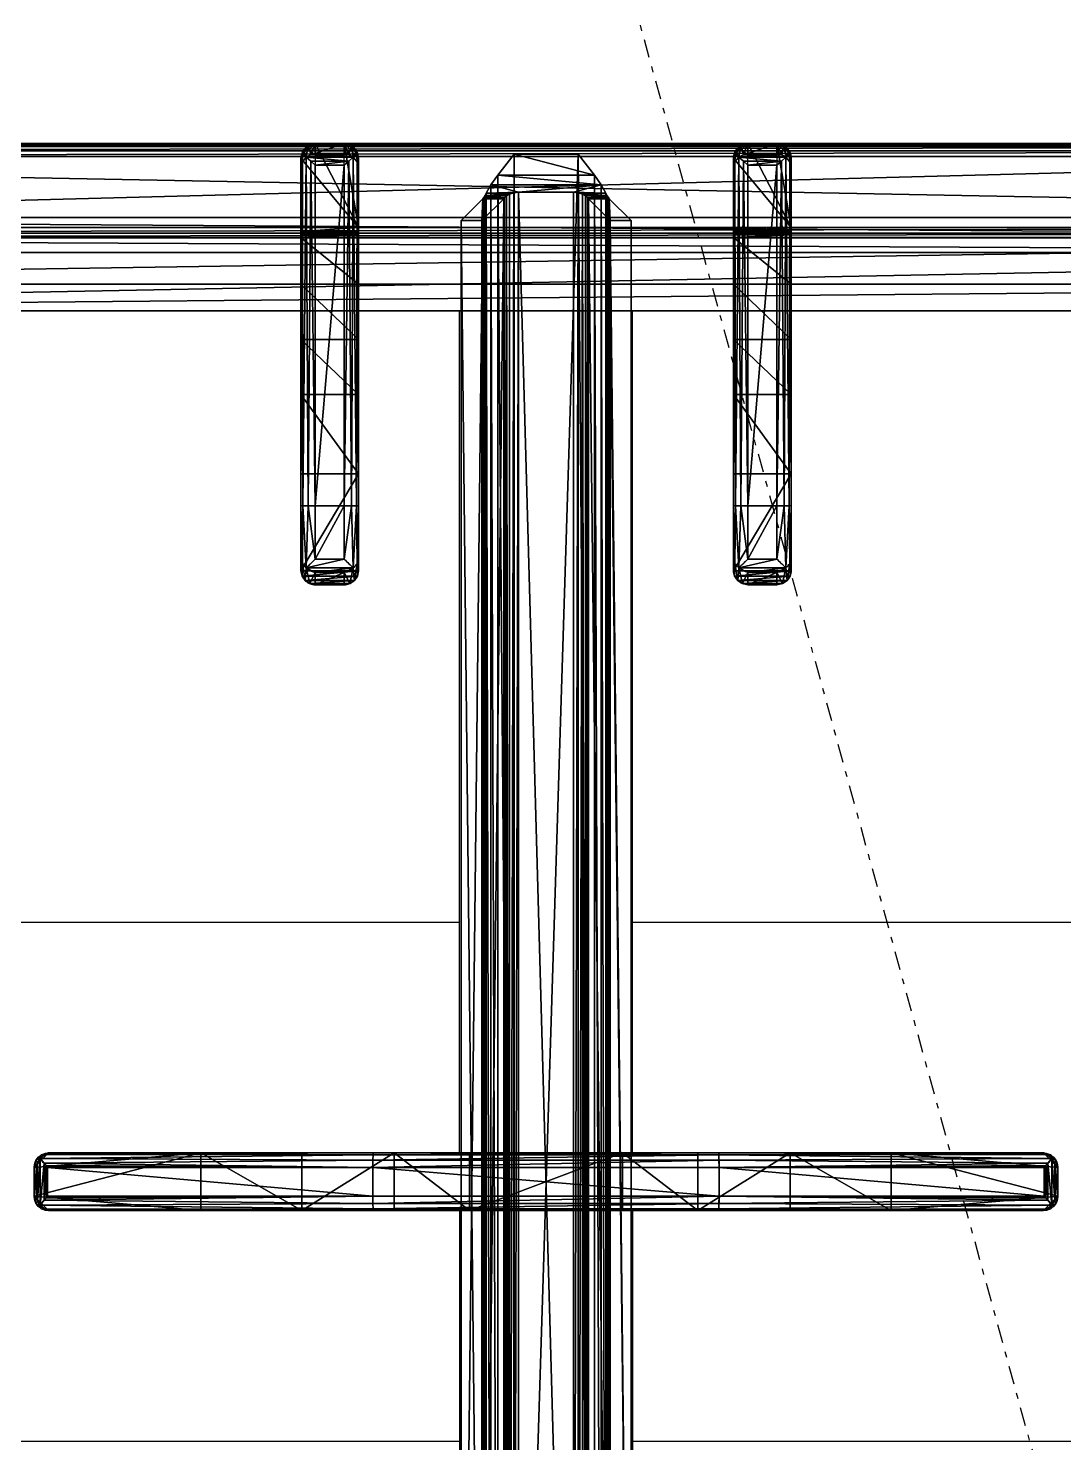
# Model space of a CAD drawing. Header units: millimetres. Extents: x 45 to 25350, y 77 to 5059.
# Drawn here: x 22177.87 to 22195.82, y 3914.57 to 3939.1 of the extents above; entities that cross this region are included whole.
import ezdxf

# ---------------------------------------------------------------- set-up
doc = ezdxf.new("R2010")
doc.units = ezdxf.units.MM
doc.header["$LTSCALE"] = 5
doc.linetypes.add('TRATTO-PUNTO', pattern=[1, 0.5, -0.25, 0, -0.25])
for name, color, linetype in [('200-EquipBlack-3d', 250, 'Continuous'), ('200-EquipInternal-2d', 252, 'Continuous'), ('200-EquipSteel-3d', 9, 'Continuous')]:
    doc.layers.add(name, color=color, linetype=linetype)
doc.layers.add('200-InsPoint-3D', color=3, linetype='Continuous', plot=False)

# ---------------------------------------------------------------- blocks, each defined once
blk = doc.blocks.new('ELECTROLUX-MC7-BODY1200X250')
at = {"layer": '200-EquipSteel-3d'}
blk.add_3dface([(0, -655, 650), (0, -102, 650), (1200, -102, 650), (1200, -655, 650)], dxfattribs=at)
blk = doc.blocks.new('ELECTROLUX-MC7-TOPFYERBRURNERS6')
at = {"layer": '200-EquipInternal-2d'}
for p, q in [((780, -651.5), (780, -85.5)), ((602.5, -279.74), (597.5, -279.74)), ((597.5, -279.74), (597.5, -280.19)), ((602.5, -280.19), (597.5, -280.19)), ((602.5, -280.19), (602.5, -279.74)), ((595, -282.66), (595, -282.24)), ((595, -338.54), (595, -282.66)), ((602.5, -282.09), (597.5, -282.09)), ((597.5, -282.09), (597.5, -338.49)), ((602.5, -338.49), (602.5, -282.09)), ((605, -282.24), (605, -282.66)), ((605, -282.66), (605, -338.54)), ((708.09, -326), (705.96, -326)), ((708.09, -326), (717.24, -326)), ((717.24, -326), (777.53, -326)), ((703.52, -333.5), (703.52, -328.5)), ((703.52, -328.5), (705.63, -328.5)), ((705.63, -328.5), (705.63, -333.5)), ((717.19, -328.5), (707.98, -328.5)), ((707.98, -333.5), (707.98, -328.5)), ((717.19, -328.5), (717.19, -333.5)), ((778, -328.5), (717.19, -328.5)), ((778, -328.5), (778, -333.5)), ((780, -328.5), (780, -333.5)), ((780, -328.5), (780, -333.5)), ((705.63, -333.5), (703.52, -333.5)), ((707.98, -333.5), (717.19, -333.5)), ((717.19, -333.5), (778, -333.5)), ((705.96, -336), (708.09, -336)), ((717.24, -336), (708.09, -336)), ((777.53, -336), (717.24, -336)), ((595, -398.43), (595, -338.54)), ((597.5, -338.49), (597.5, -398.49)), ((602.5, -338.49), (597.5, -338.49)), ((602.5, -398.49), (602.5, -338.49)), ((605, -338.54), (605, -398.43)), ((595, -353.5), (448.98, -353.5)), ((605, -353.5), (751.02, -353.5)), ((595, -383.5), (448.98, -383.5)), ((605, -383.5), (751.02, -383.5)), ((595, -454.31), (595, -398.43)), ((597.5, -398.49), (597.5, -454.88)), ((602.5, -398.49), (597.5, -398.49)), ((602.5, -454.88), (602.5, -398.49)), ((605, -398.43), (605, -454.31)), ((705.96, -401), (708.09, -401)), ((717.24, -401), (708.09, -401)), ((777.53, -401), (717.24, -401)), ((703.52, -403.5), (703.52, -408.5)), ((705.63, -403.5), (703.52, -403.5)), ((705.63, -408.5), (705.63, -403.5)), ((707.98, -403.5), (717.19, -403.5)), ((707.98, -403.5), (707.98, -408.5)), ((717.19, -403.5), (778, -403.5)), ((717.19, -408.5), (717.19, -403.5)), ((778, -408.5), (778, -403.5)), ((780, -408.5), (780, -403.5)), ((780, -408.5), (780, -403.5)), ((703.52, -408.5), (705.63, -408.5)), ((717.19, -408.5), (707.98, -408.5)), ((778, -408.5), (717.19, -408.5)), ((708.09, -411), (705.96, -411)), ((708.09, -411), (717.24, -411)), ((717.24, -411), (777.53, -411)), ((595, -454.73), (595, -454.31)), ((602.5, -454.88), (597.5, -454.88)), ((605, -454.31), (605, -454.73)), ((603.11, -456.68), (596.89, -456.68)), ((602.5, -456.79), (597.5, -456.79)), ((597.5, -456.79), (597.5, -457.24)), ((602.5, -457.24), (597.5, -457.24)), ((602.5, -457.24), (602.5, -456.79))]:
    blk.add_line(p, q, dxfattribs=at)
blk.add_lwpolyline([(751.02, -112.48), (448.98, -112.48), (448.98, -624.52), (751.02, -624.52)], close=True, dxfattribs=at)
for points in [[(555, -353.5), (555, -222.25, -1), (645, -222.25), (645, -353.5)], [(645, -383.5), (645, -512.25, -1), (555, -512.25), (555, -383.5)]]:
    blk.add_lwpolyline(points, format="xyb", dxfattribs=at)
at = {"layer": '200-EquipInternal-2d', "extrusion": (0, 0, -1)}
for centre, major_axis, ratio, start_param, end_param in [((597.5, -282.24), (0, 2.5), 0.99863, 4.712389, 6.283185), ((597.5, -282.66), (2.5, 0), 0.951091, 3.141593, 4.055957), ((602.5, -282.24), (0, 2.5), 0.99863, 0, 1.570796), ((602.5, -282.66), (-2.5, 0), 0.951091, 2.227228, 3.141593), ((597.5, -338.54), (2.5, 0), 0.02182, 3.141593, 4.712389), ((602.5, -338.54), (2.5, 0), 0.02182, -1.570796, 0), ((597.5, -398.43), (-2.5, 0), 0.02182, 4.712389, 6.283185), ((602.5, -398.43), (-2.5, 0), 0.02182, 3.141593, 4.712389), ((708.09, -403.5), (1.92, 1.92), 0.8391, 4.014257, 4.690572), ((708.09, -403.5), (0, 2.5), 0.84544, -0.894481, 0), ((708.09, -403.5), (-2.5, 2.5), 0.02182, 4.734206, 5.410521), ((717.24, -403.5), (0, 2.5), 0.02182, 4.712389, 6.283185), ((777.53, -403.5), (0, 2.5), 0.948965, 0, 0.895145), ((708.09, -408.5), (-1.92, 1.92), 0.8391, 4.734206, 5.410521), ((708.09, -408.5), (2.5, 2.5), 0.02182, 4.014257, 4.690572), ((717.24, -408.5), (0, 2.5), 0.02182, 3.141593, 4.712389), ((708.09, -408.5), (0, 2.5), 0.84544, 3.141593, 4.036074), ((777.53, -408.5), (0, 2.5), 0.948965, 2.246448, 3.141593), ((597.5, -454.31), (2.5, 0), 0.951091, 2.227228, 3.141593), ((597.5, -454.73), (0, 2.5), 0.99863, 3.141593, 4.712389), ((602.5, -454.73), (0, 2.5), 0.99863, 1.570796, 3.141593), ((602.5, -454.31), (-2.5, 0), 0.951091, 3.141593, 4.055957), ((597.5, -453.34), (0, 3.44), 0.725954, 3.141593, 3.386992), ((602.5, -453.34), (0, 3.44), 0.725954, 2.896194, 3.141593)]:
    blk.add_ellipse(centre, major_axis=major_axis, ratio=ratio, start_param=start_param, end_param=end_param, dxfattribs=at)
at = {"layer": '200-EquipInternal-2d'}
for centre, major_axis, ratio, start_param, end_param in [((708.09, -328.5), (0, 2.5), 0.84544, 0, 0.894481), ((717.24, -328.5), (0, 2.5), 0.02182, 0, 1.570796), ((777.53, -328.5), (0, 2.5), 0.948965, -0.895145, 0), ((708.09, -328.5), (1.92, 1.92), 0.8391, 1.592613, 2.268928), ((708.09, -328.5), (-2.5, 2.5), 0.02182, 0.872665, 1.54898), ((708.09, -333.5), (-1.92, 1.92), 0.8391, 0.872665, 1.54898), ((708.09, -333.5), (2.5, 2.5), 0.02182, 1.592613, 2.268928), ((717.24, -333.5), (0, 2.5), 0.02182, 1.570796, 3.141593), ((708.09, -333.5), (0, 2.5), 0.84544, 2.247111, 3.141593), ((777.53, -333.5), (0, 2.5), 0.948965, 3.141593, 4.036737)]:
    blk.add_ellipse(centre, major_axis=major_axis, ratio=ratio, start_param=start_param, end_param=end_param, dxfattribs=at)
for points, knots in [([(597.5, -280.19), (597.36, -280.19), (597.21, -280.21), (596.91, -280.28), (596.75, -280.33), (596.38, -280.49), (596.17, -280.62), (595.97, -280.77)], [0, 0, 0, 0, 0.576945, 0.576945, 1.153889, 1.153889, 2.012527, 2.012527, 2.012527, 2.012527]), ([(595.97, -280.77), (596.08, -280.86), (596.19, -280.96), (596.41, -281.14), (596.52, -281.23), (596.74, -281.42), (596.85, -281.52), (597.06, -281.7), (597.16, -281.8), (597.3, -281.92), (597.35, -281.96), (597.41, -282.01), (597.43, -282.03), (597.45, -282.05), (597.46, -282.06), (597.48, -282.08), (597.48, -282.08), (597.49, -282.08), (597.49, -282.09), (597.49, -282.09), (597.49, -282.09), (597.5, -282.09), (597.5, -282.09), (597.5, -282.09), (597.5, -282.09), (597.5, -282.09), (597.5, -282.09), (597.5, -282.09)], [5.918216, 5.918216, 5.918216, 5.918216, 6.381677, 6.381677, 6.833246, 6.833246, 7.284815, 7.284815, 7.736384, 7.736384, 7.962168, 7.962168, 8.07506, 8.07506, 8.131506, 8.131506, 8.159729, 8.159729, 8.173841, 8.173841, 8.180897, 8.180897, 8.184425, 8.184425, 8.186189, 8.186189, 8.187953, 8.187953, 8.187953, 8.187953]), ([(604.03, -280.77), (603.83, -280.62), (603.62, -280.49), (603.25, -280.33), (603.09, -280.28), (602.79, -280.21), (602.64, -280.19), (602.5, -280.19)], [11.914764, 11.914764, 11.914764, 11.914764, 12.773402, 12.773402, 13.350347, 13.350347, 13.927292, 13.927292, 13.927292, 13.927292]), ([(602.5, -282.09), (602.5, -282.09), (602.5, -282.09), (602.5, -282.09), (602.5, -282.09), (602.5, -282.09), (602.5, -282.09), (602.51, -282.09), (602.51, -282.09), (602.51, -282.09), (602.51, -282.08), (602.52, -282.08), (602.52, -282.08), (602.54, -282.06), (602.55, -282.05), (602.57, -282.03), (602.59, -282.01), (602.65, -281.96), (602.7, -281.92), (602.84, -281.8), (602.94, -281.7), (603.15, -281.52), (603.26, -281.42), (603.48, -281.23), (603.59, -281.14), (603.81, -280.96), (603.92, -280.86), (604.03, -280.77)], [8.188469, 8.188469, 8.188469, 8.188469, 8.190233, 8.190233, 8.191997, 8.191997, 8.195525, 8.195525, 8.202581, 8.202581, 8.216692, 8.216692, 8.244915, 8.244915, 8.301361, 8.301361, 8.414254, 8.414254, 8.640038, 8.640038, 9.091607, 9.091607, 9.543176, 9.543176, 9.994745, 9.994745, 10.458205, 10.458205, 10.458205, 10.458205]), ([(705.96, -326), (705.81, -326), (705.65, -326.01), (705.34, -326.08), (705.18, -326.13), (704.88, -326.25), (704.74, -326.33), (704.47, -326.52), (704.35, -326.62), (704.13, -326.84), (704.03, -326.97), (703.85, -327.24), (703.77, -327.39), (703.65, -327.7), (703.6, -327.86), (703.54, -328.18), (703.52, -328.34), (703.52, -328.5)], [3.776921, 3.776921, 3.776921, 3.776921, 4.248957, 4.248957, 4.720993, 4.720993, 5.193029, 5.193029, 5.665065, 5.665065, 6.135831, 6.135831, 6.606596, 6.606596, 7.077361, 7.077361, 7.548126, 7.548126, 7.548126, 7.548126]), ([(779.38, -326.94), (779.21, -327.14), (779.01, -327.37), (778.67, -327.75), (778.53, -327.9), (778.26, -328.21), (778.13, -328.36), (778, -328.5)], [11.858599, 11.858599, 11.858599, 11.858599, 12.773425, 12.773425, 13.35037, 13.35037, 13.927314, 13.927314, 13.927314, 13.927314]), ([(780, -328.5), (779.99, -328.36), (779.97, -328.21), (779.91, -327.9), (779.86, -327.75), (779.69, -327.37), (779.55, -327.14), (779.38, -326.94)], [0, 0, 0, 0, 0.576945, 0.576945, 1.153889, 1.153889, 2.068716, 2.068716, 2.068716, 2.068716]), ([(703.52, -333.5), (703.52, -333.66), (703.54, -333.82), (703.6, -334.14), (703.65, -334.3), (703.77, -334.61), (703.85, -334.76), (704.03, -335.03), (704.13, -335.16), (704.35, -335.38), (704.47, -335.48), (704.74, -335.67), (704.88, -335.75), (705.18, -335.87), (705.34, -335.92), (705.65, -335.98), (705.81, -336), (705.96, -336)], [15.096253, 15.096253, 15.096253, 15.096253, 15.567018, 15.567018, 16.037783, 16.037783, 16.508548, 16.508548, 16.979314, 16.979314, 17.45135, 17.45135, 17.923386, 17.923386, 18.395422, 18.395422, 18.867458, 18.867458, 18.867458, 18.867458]), ([(778, -333.5), (778.13, -333.64), (778.26, -333.79), (778.53, -334.09), (778.67, -334.25), (779.01, -334.63), (779.21, -334.86), (779.38, -335.06)], [0, 0, 0, 0, 0.576945, 0.576945, 1.153889, 1.153889, 2.068716, 2.068716, 2.068716, 2.068716]), ([(779.38, -335.06), (779.55, -334.86), (779.69, -334.63), (779.86, -334.25), (779.91, -334.09), (779.97, -333.79), (779.99, -333.64), (780, -333.5)], [11.858599, 11.858599, 11.858599, 11.858599, 12.773425, 12.773425, 13.35037, 13.35037, 13.927314, 13.927314, 13.927314, 13.927314]), ([(703.52, -403.5), (703.52, -403.34), (703.54, -403.18), (703.6, -402.86), (703.65, -402.7), (703.77, -402.39), (703.85, -402.24), (704.03, -401.97), (704.13, -401.84), (704.35, -401.62), (704.47, -401.52), (704.74, -401.33), (704.88, -401.25), (705.18, -401.13), (705.34, -401.08), (705.65, -401.02), (705.81, -401), (705.96, -401)], [15.096253, 15.096253, 15.096253, 15.096253, 15.567018, 15.567018, 16.037783, 16.037783, 16.508548, 16.508548, 16.979314, 16.979314, 17.45135, 17.45135, 17.923386, 17.923386, 18.395422, 18.395422, 18.867458, 18.867458, 18.867458, 18.867458]), ([(778, -403.5), (778.13, -403.36), (778.26, -403.21), (778.53, -402.91), (778.67, -402.75), (779.01, -402.37), (779.21, -402.14), (779.38, -401.94)], [0, 0, 0, 0, 0.576945, 0.576945, 1.153889, 1.153889, 2.068716, 2.068716, 2.068716, 2.068716]), ([(779.38, -401.94), (779.55, -402.14), (779.69, -402.37), (779.86, -402.75), (779.91, -402.91), (779.97, -403.21), (779.99, -403.36), (780, -403.5)], [11.858599, 11.858599, 11.858599, 11.858599, 12.773425, 12.773425, 13.35037, 13.35037, 13.927314, 13.927314, 13.927314, 13.927314]), ([(705.96, -411), (705.81, -411), (705.65, -410.99), (705.34, -410.92), (705.18, -410.87), (704.88, -410.75), (704.74, -410.67), (704.47, -410.48), (704.35, -410.38), (704.13, -410.16), (704.03, -410.03), (703.85, -409.76), (703.77, -409.61), (703.65, -409.3), (703.6, -409.14), (703.54, -408.82), (703.52, -408.66), (703.52, -408.5)], [3.776921, 3.776921, 3.776921, 3.776921, 4.248957, 4.248957, 4.720993, 4.720993, 5.193029, 5.193029, 5.665065, 5.665065, 6.135831, 6.135831, 6.606596, 6.606596, 7.077361, 7.077361, 7.548126, 7.548126, 7.548126, 7.548126]), ([(779.38, -410.06), (779.21, -409.86), (779.01, -409.63), (778.67, -409.25), (778.53, -409.09), (778.26, -408.79), (778.13, -408.64), (778, -408.5)], [11.858599, 11.858599, 11.858599, 11.858599, 12.773425, 12.773425, 13.35037, 13.35037, 13.927314, 13.927314, 13.927314, 13.927314]), ([(780, -408.5), (779.99, -408.64), (779.97, -408.79), (779.91, -409.09), (779.86, -409.25), (779.69, -409.63), (779.55, -409.86), (779.38, -410.06)], [0, 0, 0, 0, 0.576945, 0.576945, 1.153889, 1.153889, 2.068716, 2.068716, 2.068716, 2.068716]), ([(597.5, -454.88), (597.5, -454.88), (597.5, -454.88), (597.5, -454.88), (597.5, -454.88), (597.5, -454.88), (597.5, -454.88), (597.49, -454.88), (597.49, -454.88), (597.49, -454.88), (597.49, -454.89), (597.48, -454.89), (597.48, -454.9), (597.46, -454.91), (597.45, -454.92), (597.43, -454.94), (597.41, -454.96), (597.35, -455.01), (597.3, -455.05), (597.16, -455.18), (597.06, -455.27), (596.85, -455.45), (596.74, -455.55), (596.52, -455.74), (596.41, -455.84), (596.19, -456.02), (596.08, -456.11), (595.97, -456.2)], [8.187953, 8.187953, 8.187953, 8.187953, 8.189716, 8.189716, 8.19148, 8.19148, 8.195008, 8.195008, 8.202064, 8.202064, 8.216176, 8.216176, 8.244399, 8.244399, 8.300845, 8.300845, 8.413737, 8.413737, 8.639521, 8.639521, 9.09109, 9.09109, 9.542659, 9.542659, 9.994228, 9.994228, 10.457689, 10.457689, 10.457689, 10.457689]), ([(604.03, -456.2), (603.92, -456.11), (603.81, -456.02), (603.59, -455.84), (603.48, -455.74), (603.26, -455.55), (603.15, -455.45), (602.94, -455.27), (602.84, -455.18), (602.7, -455.05), (602.65, -455.01), (602.59, -454.96), (602.57, -454.94), (602.55, -454.92), (602.54, -454.91), (602.52, -454.9), (602.52, -454.89), (602.51, -454.89), (602.51, -454.88), (602.51, -454.88), (602.51, -454.88), (602.5, -454.88), (602.5, -454.88), (602.5, -454.88), (602.5, -454.88), (602.5, -454.88), (602.5, -454.88), (602.5, -454.88)], [5.918733, 5.918733, 5.918733, 5.918733, 6.382193, 6.382193, 6.833762, 6.833762, 7.285331, 7.285331, 7.7369, 7.7369, 7.962685, 7.962685, 8.075577, 8.075577, 8.132023, 8.132023, 8.160246, 8.160246, 8.174358, 8.174358, 8.181413, 8.181413, 8.184941, 8.184941, 8.186705, 8.186705, 8.188469, 8.188469, 8.188469, 8.188469]), ([(595.97, -456.2), (596.17, -456.35), (596.38, -456.48), (596.7, -456.62), (596.8, -456.65), (596.89, -456.68)], [11.914787, 11.914787, 11.914787, 11.914787, 12.773425, 12.773425, 13.14212, 13.14212, 13.14212, 13.14212]), ([(603.11, -456.68), (603.2, -456.65), (603.3, -456.62), (603.62, -456.48), (603.83, -456.35), (604.03, -456.2)], [0.785194, 0.785194, 0.785194, 0.785194, 1.153889, 1.153889, 2.012527, 2.012527, 2.012527, 2.012527])]:
    blk.add_open_spline(points, degree=3, knots=knots, dxfattribs=at)
at = {"layer": '200-EquipSteel-3d', "invisible_edges": 13}
blk.add_3dface([(800, -80.5, 900), (779.66, -117.26, 900), (779.66, -619.74, 900), (800, -655, 900)], dxfattribs=at)
at = {"layer": '200-EquipBlack-3d'}
mesh = blk.add_polyface(dxfattribs=at)
corners = [(779.78, -85.71, 904.1), (780, -85.5, 900), (779.52, -84.72, 904.14), (779.73, -84.5, 900), (778, -83.5, 900), (778.78, -83.98, 904.14), (779, -83.77, 900), (777.79, -83.72, 904.1), (779.48, -85.71, 905.06), (779.29, -84.85, 905), (778.65, -85.21, 905.73), (778.76, -85.71, 905.75), (778.65, -84.21, 905), (777.79, -84.02, 905.06), (778.29, -84.85, 905.73), (777.79, -84.74, 905.75), (777.79, -85.71, 906), (422.21, -85.71, 906), (422.21, -84.74, 905.75), (422.21, -84.02, 905.06), (422.21, -83.72, 904.1), (422, -83.5, 900), (765.45, -638.95, 900), (422, -653.5, 900), (434.55, -638.95, 900), (765.45, -98.05, 900), (780, -651.5, 900), (434.55, -98.05, 900), (420, -85.5, 900), (421, -83.77, 900), (779.73, -652.5, 900), (779, -653.23, 900), (778, -653.5, 900), (420, -651.5, 900), (420.27, -652.5, 900), (421, -653.23, 900), (420.27, -84.5, 900), (421.22, -83.98, 904.14), (420.48, -84.72, 904.14), (420.22, -85.71, 904.1), (421.35, -84.21, 905), (421.71, -84.85, 905.73), (420.71, -84.85, 905), (420.52, -85.71, 905.06), (421.35, -85.21, 905.73), (421.24, -85.71, 905.75), (422.21, -651.29, 906), (421.24, -651.29, 905.75), (420.52, -651.29, 905.06), (420.22, -651.29, 904.1), (420.48, -652.28, 904.14), (421.22, -653.02, 904.14), (422.21, -653.28, 904.1), (420.71, -652.15, 905), (421.35, -651.79, 905.73), (421.35, -652.79, 905), (422.21, -652.98, 905.06), (421.71, -652.15, 905.73), (422.21, -652.26, 905.75), (435.55, -637.95, 899.73), (435.55, -99.05, 899.73), (436.28, -99.78, 899), (436.28, -637.22, 899), (438.88, -634.62, 902.5), (438.88, -102.38, 902.5), (436.31, -637.19, 905.06), (436.31, -99.81, 905.06), (432.81, -96.31, 906), (432.81, -640.69, 906), (448.98, -624.52, 885), (448.98, -112.48, 885), (444.36, -107.86, 885), (444.36, -629.14, 885), (777.79, -653.28, 904.1), (777.79, -652.98, 905.06), (777.79, -651.29, 906), (777.79, -652.26, 905.75), (763.72, -637.22, 899), (764.45, -637.95, 899.73), (764.45, -99.05, 899.73), (763.72, -99.78, 899), (767.19, -640.69, 906), (767.19, -96.31, 906), (778.78, -653.02, 904.14), (779.52, -652.28, 904.14), (779.78, -651.29, 904.1), (778.65, -652.79, 905), (778.29, -652.15, 905.73), (779.29, -652.15, 905), (779.48, -651.29, 905.06), (778.65, -651.79, 905.73), (778.76, -651.29, 905.75), (761.12, -634.62, 902.5), (751.02, -624.52, 885), (763.69, -637.19, 905.06), (755.64, -629.14, 885), (755.64, -107.86, 885), (751.02, -112.48, 885), (761.12, -102.38, 902.5), (763.69, -99.81, 905.06)]
mesh.append_faces([[corners[k] for k in face] for face in [(16, 10, 14), (17, 41, 44), (46, 54, 57), (75, 87, 90)]])
mesh.append_faces([[corners[k] for k in face] for face in [(4, 5, 6), (8, 10, 11), (16, 11, 10), (15, 16, 14), (7, 19, 13), (13, 18, 15), (28, 38, 36), (19, 41, 18), (17, 18, 41), (45, 17, 44), (39, 48, 43), (43, 47, 45), (23, 51, 35), (48, 54, 47), (46, 47, 54), (58, 46, 57), (52, 74, 56), (76, 56, 74), (26, 84, 30), (74, 87, 76), (85, 88, 84), (88, 87, 86), (75, 76, 87), (91, 75, 90), (85, 8, 89), (11, 89, 8)]], dxfattribs={"vtx0": -1})
mesh.append_faces([[corners[k] for k in face] for face in [(16, 15, 17), (22, 23, 24), (25, 26, 22), (27, 21, 25), (21, 28, 29), (6, 1, 4), (4, 25, 21), (24, 28, 27), (35, 33, 23), (26, 25, 1), (23, 22, 32), (17, 45, 46), (75, 81, 46), (81, 16, 82), (46, 67, 17), (17, 82, 16), (93, 72, 69), (72, 93, 95), (70, 71, 97), (97, 95, 93)]], dxfattribs={"vtx0": -1, "vtx1": -1})
mesh.append_faces([[corners[k] for k in face] for face in [(21, 27, 28), (4, 1, 25), (26, 32, 22), (24, 23, 33)]], dxfattribs={"vtx0": -1, "vtx1": -1, "vtx2": -1})
mesh.append_faces([[corners[k] for k in face] for face in [(17, 15, 18), (24, 33, 28), (46, 45, 47), (75, 58, 76), (16, 91, 11)]], dxfattribs={"vtx0": -1, "vtx2": -1})
mesh.append_faces([[corners[k] for k in face] for face in [(0, 1, 2), (5, 2, 6), (8, 0, 9), (5, 12, 2), (5, 7, 12), (12, 13, 14), (12, 14, 9), (2, 9, 0), (10, 9, 14), (19, 18, 13), (4, 21, 7), (30, 31, 26), (34, 33, 35), (20, 21, 37), (38, 37, 36), (19, 20, 40), (38, 42, 37), (38, 39, 42), (42, 43, 44), (42, 44, 40), (37, 40, 20), (41, 40, 44), (48, 47, 43), (28, 33, 39), (49, 33, 50), (51, 50, 35), (48, 49, 53), (51, 55, 50), (51, 52, 55), (55, 56, 57), (55, 57, 53), (50, 53, 49), (54, 53, 57), (24, 27, 59), (61, 62, 60), (63, 64, 65), (67, 68, 66), (69, 70, 63), (61, 71, 62), (73, 74, 52), (58, 56, 76), (32, 73, 23), (62, 77, 59), (22, 24, 78), (27, 25, 60), (80, 61, 79), (73, 32, 83), (84, 83, 30), (74, 73, 86), (88, 89, 90), (88, 86, 84), (83, 84, 86), (92, 93, 63), (68, 81, 65), (92, 63, 94), (72, 95, 62), (95, 96, 77), (98, 97, 92), (81, 82, 94), (98, 92, 99), (77, 80, 78), (25, 22, 79), (0, 8, 85), (91, 89, 11), (80, 96, 61), (70, 97, 64), (64, 98, 66), (82, 67, 99), (1, 0, 26)]], dxfattribs={"vtx1": -1})
mesh.append_faces([[corners[k] for k in face] for face in [(31, 32, 26), (75, 46, 58), (75, 16, 81), (81, 68, 46), (68, 67, 46), (67, 82, 17), (70, 69, 71), (72, 71, 69), (71, 96, 97), (96, 95, 97), (16, 75, 91)]], dxfattribs={"vtx1": -1, "vtx2": -1})
mesh.append_faces([[corners[k] for k in face] for face in [(1, 3, 2), (4, 7, 5), (2, 3, 6), (8, 9, 10), (7, 13, 12), (12, 9, 2), (13, 15, 14), (7, 20, 19), (21, 20, 7), (6, 3, 1), (28, 36, 29), (21, 29, 37), (28, 39, 38), (37, 29, 36), (19, 40, 41), (39, 43, 42), (42, 40, 37), (43, 45, 44), (39, 49, 48), (33, 49, 39), (33, 34, 50), (23, 52, 51), (50, 34, 35), (48, 53, 54), (52, 56, 55), (55, 53, 50), (56, 58, 57), (27, 60, 59), (62, 59, 60), (64, 66, 65), (68, 65, 66), (70, 64, 63), (71, 72, 62), (73, 52, 23), (77, 78, 59), (24, 59, 78), (25, 79, 60), (61, 60, 79), (32, 31, 83), (26, 85, 84), (83, 31, 30), (74, 86, 87), (73, 83, 86), (85, 89, 88), (88, 90, 87), (89, 91, 90), (93, 69, 63), (81, 94, 65), (63, 65, 94), (95, 77, 62), (96, 80, 77), (97, 93, 92), (82, 99, 94), (92, 94, 99), (80, 79, 78), (22, 78, 79), (96, 71, 61), (97, 98, 64), (98, 99, 66), (67, 66, 99), (0, 85, 26)]], dxfattribs={"vtx2": -1})
mesh = blk.add_polyface(dxfattribs=at)
corners = [(595, -454.73, 922), (595.33, -455.98, 922), (595, -454.31, 930.01), (596.25, -456.9, 922), (595.97, -456.2, 931.91), (596.89, -456.68, 931.13), (597.5, -456.79, 930.59), (597.35, -456.78, 930.62), (597.5, -457.24, 922), (597.19, -456.76, 930.72), (595.26, -455.36, 931.06), (602.5, -456.79, 930.59), (602.5, -457.24, 922), (595, -428.3, 922), (605, -428.3, 922), (604.67, -455.98, 922), (603.75, -456.9, 922), (605, -454.73, 922), (595, -398.43, 932.5), (595, -338.54, 932.5), (595, -326.18, 919.39), (595, -308.67, 922), (595, -282.24, 922), (595, -282.66, 930.01), (595, -342.16, 911.79), (595, -394.81, 911.79), (595, -355.23, 899.85), (595, -381.74, 899.85), (595, -410.79, 919.39), (596.72, -280.35, 931.28), (596.25, -280.07, 922), (595.97, -280.77, 931.91), (597.5, -280.19, 930.59), (597.5, -279.74, 922), (595.33, -280.99, 922), (595.26, -281.61, 931.06), (595.33, -338.51, 933.75), (596.25, -338.49, 934.67), (596.79, -281.47, 932.35), (597.49, -282.09, 932.48), (597.5, -338.49, 935), (597.47, -282.07, 932.48), (597.43, -282.03, 932.48), (597.35, -281.97, 932.47), (597.18, -281.81, 932.45), (602.5, -279.74, 922), (605, -308.67, 922), (605, -282.24, 922), (604.67, -280.99, 922), (603.75, -280.07, 922), (595.33, -398.46, 933.75), (597.5, -398.49, 935), (596.25, -398.48, 934.67), (596.79, -455.5, 932.35), (597.18, -455.16, 932.45), (597.35, -455.01, 932.47), (597.43, -454.94, 932.48), (597.47, -454.9, 932.48), (597.5, -454.88, 932.48), (602.51, -282.09, 932.48), (602.5, -338.49, 935), (602.5, -398.49, 935), (602.51, -454.88, 932.48), (604.03, -456.2, 931.91), (603.11, -456.68, 931.13), (603.21, -455.5, 932.35), (602.82, -455.16, 932.45), (602.65, -455.01, 932.47), (602.57, -454.94, 932.48), (602.53, -454.91, 932.48), (602.65, -456.78, 930.62), (602.81, -456.76, 930.72), (604.74, -455.36, 931.06), (605, -454.31, 930.01), (604.67, -398.46, 933.75), (605, -398.43, 932.5), (603.75, -398.48, 934.67), (605, -394.81, 911.79), (605, -326.18, 919.39), (605, -410.79, 919.39), (605, -342.16, 911.79), (605, -355.23, 899.85), (605, -381.74, 899.85), (605, -338.54, 932.5), (605, -282.66, 930.01), (604.03, -280.77, 931.91), (603.28, -280.35, 931.28), (602.5, -280.19, 930.59), (604.74, -281.61, 931.06), (604.67, -338.51, 933.75), (603.21, -281.47, 932.35), (603.75, -338.49, 934.67), (602.82, -281.81, 932.45), (602.65, -281.97, 932.47), (602.57, -282.03, 932.48), (602.53, -282.07, 932.48)]
mesh.append_faces([[corners[k] for k in face] for face in [(3, 4, 1), (4, 3, 5), (4, 10, 1), (29, 30, 31), (32, 33, 29), (33, 30, 29), (30, 34, 31), (31, 34, 35), (35, 36, 31), (31, 37, 38), (53, 52, 4), (4, 50, 10), (64, 16, 63), (72, 63, 15), (15, 63, 16), (72, 74, 63), (63, 76, 65), (49, 85, 48), (85, 49, 86), (87, 86, 45), (45, 86, 49), (85, 88, 48), (90, 91, 85), (85, 89, 88)]])
mesh.append_faces([[corners[k] for k in face] for face in [(8, 5, 3), (22, 35, 34), (36, 37, 31), (52, 50, 4), (5, 63, 4), (17, 72, 15), (74, 76, 63), (91, 89, 85)]], dxfattribs={"vtx0": -1})
mesh.append_faces([[corners[k] for k in face] for face in [(6, 8, 11), (3, 0, 8), (8, 14, 12), (17, 12, 14), (19, 20, 18), (20, 19, 21), (23, 21, 19), (24, 25, 20), (13, 18, 28), (45, 46, 33), (46, 45, 47), (49, 47, 45), (18, 50, 19), (37, 36, 52), (64, 9, 71), (73, 14, 75), (77, 78, 79), (78, 77, 80), (82, 80, 77), (46, 83, 78), (83, 89, 75), (76, 74, 91), (43, 93, 44)]], dxfattribs={"vtx0": -1, "vtx1": -1})
mesh.append_faces([[corners[k] for k in face] for face in [(20, 28, 18), (39, 41, 40), (41, 42, 40), (42, 43, 40), (55, 56, 51), (56, 57, 51), (57, 58, 51), (39, 40, 59), (40, 60, 59), (51, 58, 61), (58, 62, 61), (68, 56, 67), (56, 68, 57), (62, 57, 69), (57, 62, 58), (69, 57, 68), (56, 55, 67), (11, 71, 9), (62, 69, 61), (69, 68, 61), (68, 67, 61), (75, 79, 78), (93, 94, 60), (94, 95, 60), (95, 59, 60), (93, 43, 94), (41, 95, 42), (95, 41, 59), (39, 59, 41), (95, 94, 42), (42, 94, 43)]], dxfattribs={"vtx0": -1, "vtx1": -1, "vtx2": -1})
mesh.append_faces([[corners[k] for k in face] for face in [(19, 36, 35), (40, 38, 37), (19, 50, 36), (51, 37, 52), (52, 36, 50), (18, 10, 50), (51, 61, 60), (75, 74, 72), (61, 65, 76), (83, 88, 89), (75, 89, 74), (60, 76, 91), (91, 74, 89)]], dxfattribs={"vtx0": -1, "vtx2": -1})
mesh.append_faces([[corners[k] for k in face] for face in [(0, 1, 2), (9, 5, 8), (10, 2, 1), (15, 16, 17), (0, 2, 13), (22, 21, 23), (26, 27, 24), (23, 35, 22), (23, 19, 35), (44, 38, 40), (34, 30, 22), (48, 47, 49), (2, 10, 18), (54, 55, 51), (63, 65, 4), (66, 54, 65), (66, 67, 54), (53, 4, 65), (5, 9, 64), (7, 6, 9), (70, 71, 11), (71, 12, 64), (71, 70, 12), (73, 75, 72), (66, 65, 61), (17, 14, 73), (81, 80, 82), (47, 84, 46), (47, 48, 84), (88, 84, 48), (84, 88, 83), (92, 93, 60), (32, 29, 87), (31, 85, 29), (85, 31, 90), (92, 90, 44), (86, 87, 29), (33, 32, 45), (21, 46, 20), (81, 26, 80), (24, 20, 80), (81, 82, 26), (27, 82, 25), (14, 13, 79), (28, 25, 79)]], dxfattribs={"vtx1": -1})
mesh.append_faces([[corners[k] for k in face] for face in [(6, 7, 8), (8, 12, 11), (0, 13, 8), (13, 14, 8), (16, 12, 17), (2, 18, 13), (27, 25, 24), (25, 28, 20), (30, 33, 22), (46, 21, 33), (21, 22, 33), (51, 40, 37), (52, 53, 51), (40, 51, 60), (55, 54, 67), (6, 11, 9), (70, 11, 12), (84, 83, 46), (83, 75, 78), (14, 79, 75), (91, 90, 60), (60, 61, 76)]], dxfattribs={"vtx1": -1, "vtx2": -1})
mesh.append_faces([[corners[k] for k in face] for face in [(7, 9, 8), (3, 1, 0), (43, 44, 40), (53, 54, 51), (5, 64, 63), (54, 53, 65), (12, 16, 64), (17, 73, 72), (67, 66, 61), (90, 92, 60), (31, 38, 90), (93, 92, 44), (85, 86, 29), (90, 38, 44), (32, 87, 45), (46, 78, 20), (26, 24, 80), (20, 78, 80), (82, 27, 26), (82, 77, 25), (13, 28, 79), (25, 77, 79)]], dxfattribs={"vtx2": -1})
mesh = blk.add_polyface(dxfattribs=at)
corners = [(707.98, -333.5, 934.6), (706.44, -326.93, 933.98), (706.44, -335.06, 933.98), (707.98, -328.5, 934.6), (705.63, -328.5, 932.53), (705.63, -333.5, 932.53), (703.71, -334.46, 920.55), (703.52, -333.5, 920.59), (704.24, -335.27, 920.43), (707.18, -335.75, 933.14), (705.96, -336, 920), (708.09, -336, 932.1), (705.03, -335.81, 920.24), (703.52, -328.5, 920.59), (703.71, -327.54, 920.55), (707.18, -326.25, 933.14), (704.24, -326.73, 920.43), (705.03, -326.19, 920.24), (705.96, -326, 920), (708.09, -326, 932.1), (717.24, -336, 932.5), (722.73, -336, 912.68), (775.79, -336, 932.5), (746.02, -336, 885), (763.72, -336, 899), (736.51, -336, 900.63), (755.64, -336, 885), (764.17, -336, 899.53), (764.77, -336, 899.88), (777.5, -336, 900), (765.45, -336, 900), (722.73, -326, 912.68), (746.02, -326, 885), (736.51, -326, 900.63), (717.24, -326, 932.5), (777.5, -326, 900), (765.45, -326, 900), (775.79, -326, 932.5), (764.77, -326, 899.88), (764.17, -326, 899.53), (755.64, -326, 885), (763.72, -326, 899), (778.27, -328.5, 933.1), (780, -328.5, 900), (778.1, -327.7, 933.81), (778.75, -326.33, 900), (777.64, -326.94, 934.45), (779.66, -327.25, 900), (776.82, -326.25, 933.58), (780, -333.5, 900), (778.27, -333.5, 933.1), (779.66, -334.75, 900), (778.75, -335.66, 900), (717.19, -327.25, 934.67), (717.19, -328.5, 935), (717.21, -326.33, 933.75), (776.98, -327.7, 934.87), (776.27, -328.5, 935), (717.19, -333.5, 935), (776.27, -333.5, 935), (777.64, -335.06, 934.45), (776.98, -334.3, 934.87), (778.1, -334.3, 933.81), (776.82, -335.75, 933.58), (717.21, -335.66, 933.75), (717.19, -334.75, 934.67)]
mesh.append_faces([[corners[k] for k in face] for face in [(5, 6, 2), (5, 7, 6), (6, 8, 2), (13, 4, 14), (16, 14, 1), (1, 14, 4), (42, 43, 44), (45, 46, 47), (46, 45, 48), (46, 44, 47), (44, 43, 47), (1, 55, 15), (48, 55, 46), (46, 53, 56), (57, 56, 54), (50, 62, 49), (49, 62, 51), (63, 52, 60), (52, 51, 60), (60, 51, 62), (61, 65, 60), (59, 58, 61), (60, 64, 63), (9, 64, 2)]])
mesh.append_faces([[corners[k] for k in face] for face in [(0, 1, 2), (15, 16, 1), (16, 15, 17), (19, 17, 15), (32, 25, 33), (35, 48, 45), (35, 30, 36), (3, 53, 1), (53, 55, 1), (55, 53, 46), (58, 65, 61), (65, 64, 60), (64, 65, 2), (65, 0, 2)]], dxfattribs={"vtx0": -1})
mesh.append_faces([[corners[k] for k in face] for face in [(20, 21, 22), (23, 24, 25), (25, 22, 21), (30, 22, 28), (12, 17, 10), (17, 12, 16), (6, 14, 8), (8, 16, 12), (18, 34, 31), (37, 31, 34), (51, 29, 49), (49, 30, 43)]], dxfattribs={"vtx0": -1, "vtx1": -1})
mesh.append_faces([[corners[k] for k in face] for face in [(25, 28, 22), (37, 38, 33), (35, 43, 30)]], dxfattribs={"vtx0": -1, "vtx1": -1, "vtx2": -1})
mesh.append_faces([[corners[k] for k in face] for face in [(37, 33, 31), (33, 39, 41), (34, 15, 55), (34, 55, 48), (58, 54, 3), (54, 58, 59), (20, 63, 64), (20, 64, 9)]], dxfattribs={"vtx0": -1, "vtx2": -1})
mesh.append_faces([[corners[k] for k in face] for face in [(1, 4, 2), (2, 8, 9), (10, 11, 12), (12, 9, 8), (4, 13, 5), (18, 17, 19), (11, 10, 20), (29, 22, 30), (7, 13, 6), (10, 18, 21), (25, 21, 33), (19, 34, 18), (35, 36, 37), (40, 32, 41), (37, 48, 35), (43, 42, 49), (45, 47, 35), (19, 15, 34), (37, 34, 48), (0, 58, 3), (57, 54, 59), (42, 44, 50), (46, 60, 44), (60, 46, 61), (59, 61, 57), (62, 50, 44), (22, 29, 63), (22, 63, 20), (11, 20, 9), (26, 23, 40), (24, 26, 41), (36, 30, 38), (24, 41, 27), (39, 38, 27)]], dxfattribs={"vtx1": -1})
mesh.append_faces([[corners[k] for k in face] for face in [(10, 21, 20), (24, 27, 25), (27, 28, 25), (13, 14, 6), (14, 16, 8), (36, 38, 37), (38, 39, 33), (32, 33, 41), (47, 43, 35), (29, 30, 49), (3, 54, 53), (58, 0, 65)]], dxfattribs={"vtx1": -1, "vtx2": -1})
mesh.append_faces([[corners[k] for k in face] for face in [(0, 3, 1), (4, 5, 2), (11, 9, 12), (13, 7, 5), (23, 26, 24), (17, 18, 10), (18, 31, 21), (32, 23, 25), (21, 31, 33), (42, 50, 49), (51, 52, 29), (54, 56, 53), (46, 56, 61), (60, 62, 44), (61, 56, 57), (29, 52, 63), (23, 32, 40), (26, 40, 41), (30, 28, 38), (41, 39, 27), (38, 28, 27)]], dxfattribs={"vtx2": -1})
mesh = blk.add_polyface(dxfattribs=at)
corners = [(433.32, -379.61, 880), (766.68, -379.61, 880), (433.32, -383.23, 880), (766.68, -383.23, 880), (433.32, -353.77, 880), (766.68, -353.77, 880), (433.32, -357.39, 880), (766.68, -357.39, 880), (770.45, -357.54, 894.07), (429.55, -357.54, 894.07), (770.7, -357.75, 894.84), (428.97, -357.94, 895.59), (771.03, -357.94, 895.59), (429.3, -357.75, 894.84), (428.57, -358.13, 896.29), (771.43, -358.13, 896.29), (429.55, -361.16, 894.07), (770.45, -375.84, 894.07), (429.55, -375.84, 894.07), (770.5, -375.79, 894.26), (429.44, -375.74, 894.46), (770.56, -375.74, 894.46), (429.5, -375.79, 894.26), (429.37, -375.68, 894.65), (770.63, -375.68, 894.65), (429.55, -379.46, 894.07), (421.82, -362.96, 900), (425.49, -360.12, 899.11), (421.82, -374.04, 900), (425.49, -376.88, 899.11), (428.44, -363.73, 896.5), (427.13, -358.95, 897.99), (428.77, -362.18, 895.96), (429.07, -361.65, 895.39), (429.44, -361.26, 894.46), (429.5, -361.21, 894.26), (429.37, -361.32, 894.65), (428.53, -362.91, 896.36), (428.44, -373.27, 896.5), (428.53, -374.09, 896.36), (428.57, -378.87, 896.29), (428.77, -374.82, 895.96), (428.97, -379.06, 895.59), (429.3, -379.25, 894.84), (429.07, -375.35, 895.39), (427.13, -378.05, 897.99), (778.18, -362.96, 900), (774.51, -360.12, 899.11), (772.87, -358.95, 897.99), (770.45, -361.16, 894.07), (770.56, -361.26, 894.46), (770.5, -361.21, 894.26), (770.63, -361.32, 894.65), (770.93, -361.65, 895.39), (771.23, -362.18, 895.96), (771.47, -362.91, 896.36), (771.56, -363.73, 896.5), (771.56, -373.27, 896.5), (771.47, -374.09, 896.36), (770.93, -375.35, 895.39), (771.23, -374.82, 895.96), (770.45, -379.46, 894.07), (771.03, -379.06, 895.59), (770.7, -379.25, 894.84), (771.43, -378.87, 896.29), (772.87, -378.05, 897.99), (778.18, -374.04, 900), (774.51, -376.88, 899.11)]
mesh.append_faces([[corners[k] for k in face] for face in [(28, 27, 29), (39, 40, 38), (29, 31, 45), (26, 47, 27), (15, 31, 48), (48, 27, 47), (32, 55, 37), (56, 37, 55), (38, 58, 39), (60, 39, 58), (40, 65, 45), (66, 29, 67), (67, 45, 65), (48, 56, 15), (46, 67, 47), (47, 65, 48)]], dxfattribs={"vtx0": -1})
mesh.append_faces([[corners[k] for k in face] for face in [(8, 9, 10), (11, 12, 13), (13, 10, 9), (17, 18, 19), (20, 21, 22), (22, 19, 18), (11, 32, 14), (32, 11, 33), (9, 34, 13), (13, 33, 11), (40, 41, 42), (23, 43, 44), (43, 20, 25), (18, 25, 22), (22, 25, 20), (44, 42, 41), (6, 49, 16), (50, 35, 51), (35, 50, 34), (52, 34, 50), (51, 16, 49), (2, 61, 25), (62, 43, 63), (43, 62, 42), (64, 42, 62), (63, 25, 61), (56, 65, 57), (62, 60, 64), (60, 62, 59), (61, 21, 63), (63, 59, 62), (15, 54, 12), (52, 10, 53), (10, 50, 8), (49, 8, 51), (51, 8, 50), (53, 12, 54)]], dxfattribs={"vtx0": -1, "vtx1": -1})
mesh.append_faces([[corners[k] for k in face] for face in [(25, 18, 0), (38, 45, 31), (56, 48, 65), (8, 49, 7)]], dxfattribs={"vtx0": -1, "vtx2": -1})
mesh.append_faces([[corners[k] for k in face] for face in [(0, 1, 2), (4, 5, 6), (5, 4, 8), (14, 15, 11), (4, 6, 9), (1, 0, 17), (23, 24, 20), (2, 25, 0), (26, 27, 28), (14, 30, 31), (40, 45, 38), (27, 31, 29), (46, 47, 26), (31, 27, 48), (7, 49, 6), (36, 34, 52), (52, 53, 36), (54, 32, 53), (54, 55, 32), (30, 37, 56), (33, 36, 53), (57, 38, 56), (57, 58, 38), (59, 44, 60), (59, 24, 44), (41, 39, 60), (3, 61, 2), (40, 42, 64), (64, 65, 40), (29, 45, 67), (46, 26, 66), (67, 65, 47), (56, 55, 15), (5, 8, 7), (3, 1, 61)]], dxfattribs={"vtx1": -1})
mesh.append_faces([[corners[k] for k in face] for face in [(4, 9, 8), (15, 12, 11), (12, 10, 13), (6, 16, 9), (0, 18, 17), (24, 21, 20), (21, 19, 22), (16, 35, 9), (35, 34, 9), (34, 36, 13), (36, 33, 13), (32, 37, 14), (30, 38, 31), (39, 41, 40), (23, 20, 43), (43, 42, 44), (35, 16, 51), (43, 25, 63), (17, 19, 61), (19, 21, 61), (21, 24, 63), (24, 59, 63), (60, 58, 64), (55, 54, 15), (52, 50, 10), (10, 12, 53), (1, 17, 61)]], dxfattribs={"vtx1": -1, "vtx2": -1})
mesh.append_faces([[corners[k] for k in face] for face in [(1, 3, 2), (5, 7, 6), (37, 30, 14), (15, 14, 31), (32, 33, 53), (38, 30, 56), (24, 23, 44), (44, 41, 60), (66, 28, 29), (26, 28, 66), (46, 66, 67), (65, 64, 57), (58, 57, 64)]], dxfattribs={"vtx2": -1})
mesh = blk.add_polyface(dxfattribs=at)
corners = [(707.98, -408.5, 934.6), (706.44, -401.94, 933.98), (706.44, -410.07, 933.98), (707.98, -403.5, 934.6), (705.63, -403.5, 932.53), (705.63, -408.5, 932.53), (703.71, -409.46, 920.55), (703.52, -408.5, 920.59), (704.24, -410.27, 920.43), (707.18, -410.75, 933.14), (705.96, -411, 920), (708.09, -411, 932.1), (705.03, -410.81, 920.24), (703.52, -403.5, 920.59), (703.71, -402.54, 920.55), (707.18, -401.25, 933.14), (704.24, -401.73, 920.43), (705.03, -401.19, 920.24), (705.96, -401, 920), (708.09, -401, 932.1), (717.24, -411, 932.5), (722.73, -411, 912.68), (775.79, -411, 932.5), (746.02, -411, 885), (763.72, -411, 899), (736.51, -411, 900.63), (755.64, -411, 885), (764.17, -411, 899.53), (764.77, -411, 899.88), (777.5, -411, 900), (765.45, -411, 900), (722.73, -401, 912.68), (746.02, -401, 885), (736.51, -401, 900.63), (717.24, -401, 932.5), (777.5, -401, 900), (765.45, -401, 900), (775.79, -401, 932.5), (764.77, -401, 899.88), (764.17, -401, 899.53), (755.64, -401, 885), (763.72, -401, 899), (778.27, -403.5, 933.1), (780, -403.5, 900), (778.1, -402.7, 933.81), (778.75, -401.34, 900), (777.64, -401.94, 934.45), (779.66, -402.25, 900), (776.82, -401.25, 933.58), (780, -408.5, 900), (778.27, -408.5, 933.1), (779.66, -409.75, 900), (778.75, -410.67, 900), (717.19, -402.25, 934.67), (717.19, -403.5, 935), (717.21, -401.34, 933.75), (776.98, -402.7, 934.87), (776.27, -403.5, 935), (717.19, -408.5, 935), (776.27, -408.5, 935), (777.64, -410.06, 934.45), (776.98, -409.3, 934.87), (778.1, -409.3, 933.81), (776.82, -410.75, 933.58), (717.21, -410.67, 933.75), (717.19, -409.75, 934.67)]
mesh.append_faces([[corners[k] for k in face] for face in [(5, 6, 2), (5, 7, 6), (6, 8, 2), (13, 4, 14), (16, 14, 1), (1, 14, 4), (42, 43, 44), (45, 46, 47), (46, 45, 48), (46, 44, 47), (44, 43, 47), (1, 55, 15), (48, 55, 46), (46, 53, 56), (57, 56, 54), (50, 62, 49), (49, 62, 51), (63, 52, 60), (52, 51, 60), (60, 51, 62), (61, 65, 60), (59, 58, 61), (60, 64, 63), (9, 64, 2)]])
mesh.append_faces([[corners[k] for k in face] for face in [(0, 1, 2), (15, 16, 1), (16, 15, 17), (19, 17, 15), (32, 25, 33), (35, 48, 45), (35, 30, 36), (3, 53, 1), (53, 55, 1), (55, 53, 46), (58, 65, 61), (65, 64, 60), (64, 65, 2), (65, 0, 2)]], dxfattribs={"vtx0": -1})
mesh.append_faces([[corners[k] for k in face] for face in [(20, 21, 22), (23, 24, 25), (25, 22, 21), (30, 22, 28), (12, 17, 10), (17, 12, 16), (6, 14, 8), (8, 16, 12), (18, 34, 31), (37, 31, 34), (51, 29, 49), (49, 30, 43)]], dxfattribs={"vtx0": -1, "vtx1": -1})
mesh.append_faces([[corners[k] for k in face] for face in [(25, 28, 22), (37, 38, 33), (35, 43, 30)]], dxfattribs={"vtx0": -1, "vtx1": -1, "vtx2": -1})
mesh.append_faces([[corners[k] for k in face] for face in [(37, 33, 31), (33, 39, 41), (34, 15, 55), (34, 55, 48), (58, 54, 3), (54, 58, 59), (20, 63, 64), (20, 64, 9)]], dxfattribs={"vtx0": -1, "vtx2": -1})
mesh.append_faces([[corners[k] for k in face] for face in [(1, 4, 2), (2, 8, 9), (10, 11, 12), (12, 9, 8), (4, 13, 5), (18, 17, 19), (11, 10, 20), (29, 22, 30), (7, 13, 6), (10, 18, 21), (25, 21, 33), (19, 34, 18), (35, 36, 37), (40, 32, 41), (37, 48, 35), (43, 42, 49), (45, 47, 35), (19, 15, 34), (37, 34, 48), (0, 58, 3), (57, 54, 59), (42, 44, 50), (46, 60, 44), (60, 46, 61), (59, 61, 57), (62, 50, 44), (22, 29, 63), (22, 63, 20), (11, 20, 9), (26, 23, 40), (24, 26, 41), (36, 30, 38), (24, 41, 27), (39, 38, 27)]], dxfattribs={"vtx1": -1})
mesh.append_faces([[corners[k] for k in face] for face in [(10, 21, 20), (24, 27, 25), (27, 28, 25), (13, 14, 6), (14, 16, 8), (36, 38, 37), (38, 39, 33), (32, 33, 41), (47, 43, 35), (29, 30, 49), (3, 54, 53), (58, 0, 65)]], dxfattribs={"vtx1": -1, "vtx2": -1})
mesh.append_faces([[corners[k] for k in face] for face in [(0, 3, 1), (4, 5, 2), (11, 9, 12), (13, 7, 5), (23, 26, 24), (17, 18, 10), (18, 31, 21), (32, 23, 25), (21, 31, 33), (42, 50, 49), (51, 52, 29), (54, 56, 53), (46, 56, 61), (60, 62, 44), (61, 56, 57), (29, 52, 63), (23, 32, 40), (26, 40, 41), (30, 28, 38), (41, 39, 27), (38, 28, 27)]], dxfattribs={"vtx2": -1})
blk = doc.blocks.new('E7GCGL6C00')
for name in ['ELECTROLUX-MC7-BODY1200X250', 'ELECTROLUX-MC7-TOPFYERBRURNERS6']:
    blk.add_blockref(name, (0, 0))
blk = doc.blocks.new('E7BAPP00RH')
at = {"layer": '200-EquipSteel-3d'}
for points in [[(0, -102, 650), (1600, -102, 650), (1600, -655, 650), (0, -655, 650)], [(21, -655, 245), (1579, -655, 245), (1579, -102, 245), (21, -102, 245)], [(21, -655, 200), (1579, -655, 200), (1579, -102, 200), (21, -102, 200)], [(1579, -655, 605), (21, -655, 605), (21, -102, 605), (1579, -102, 605)]]:
    blk.add_3dface(points, dxfattribs=at)
blk = doc.blocks.new('EP1124T')
at = {"layer": '200-EquipInternal-2d', "linetype": 'TRATTO-PUNTO'}
blk.add_line((0, -1100), (2400, 0), dxfattribs=at)
at = {"layer": '200-InsPoint-3D', "flags": 9}
blk.add_attdef('DISTANG', (0, 0), '', height=1, dxfattribs=at)

msp = doc.modelspace()

# ---------------------------------------------------------------- hatches: boundary and pattern name
at = {"ltscale": 0.5}
h = msp.add_hatch(dxfattribs=at)
h.set_pattern_fill('ANSI31', color=251, scale=30)
h.set_pattern_definition([(45, (24280.266, 18410.9967), (-2.6516504, 2.6516504), [])])
h.paths.add_polyline_path([(21763.422, 4094.474), (22023.384, 4098.963), (22023.021, 4119.96), (21730.1, 4114.902), (21721.79, 4595.08, -0.130845), (22999.271, 4233.912, -0.490921), (22999.351, 4233.948, -0.006684), (23000.203, 4268.186, 0.132238), (21691.262, 4625.367), (21711.964, 3429.136), (22159.106, 3170.979), (22174.106, 3196.96), (22030.234, 3280.024), (22097.77, 3397), (22270.975, 3297), (22270.985, 3297.017), (22281.975, 3316.053), (22090.583, 3426.553), (22020.057, 3425.335), (21775.094, 3421.105, -0.000011), (21771.021, 3655.54), (22030.982, 3660.029), (22030.618, 3681.026), (21770.657, 3676.536, -0.000019)])

# ---------------------------------------------------------------- block references
at = {"zscale": 0.1, "rotation": 90}
for name, p, xscale, yscale in [('EP1124T', (22149.998, 3679.097), 0.1666666666675383, 0.09999999999854481), ('E7BAPP00RH', (22149.998, 3859.097), 0.1, 0.1), ('E7GCGL6C00', (22149.998, 3859.097), 0.09999999999999432, 0.09999999999999432)]:
    msp.add_blockref(name, p, dxfattribs=dict(at, xscale=xscale, yscale=yscale))

doc.saveas('drawing.dxf')
